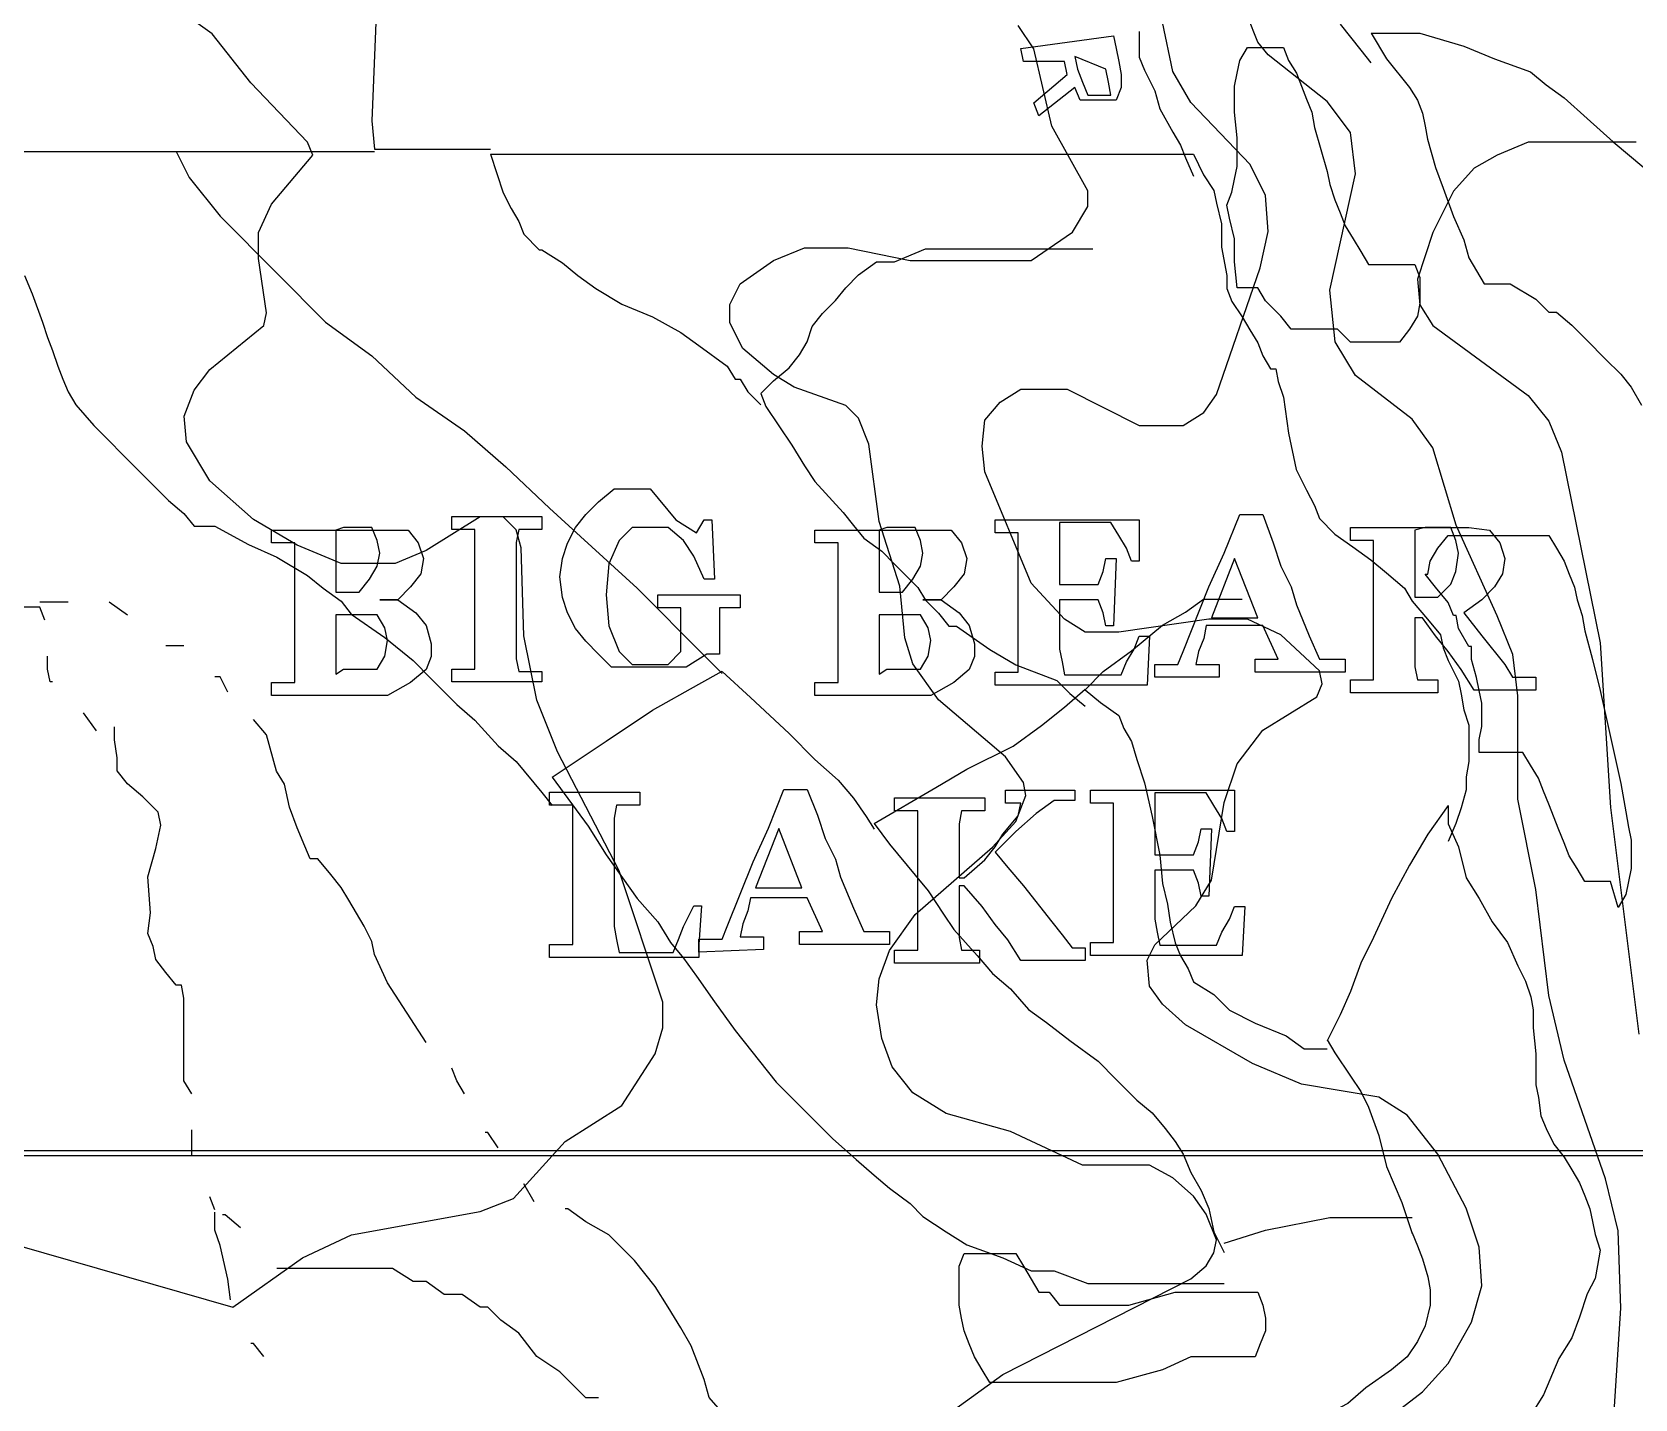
# Model space of a CAD drawing. Extents: x -0.82 to 6.83, y -0.63 to 7.9.
# Drawn here: x 0.4628 to 0.791, y 6.3638 to 6.6438 of the extents above; entities that cross this region are included whole.
import ezdxf

# ---------------------------------------------------------------- set-up
doc = ezdxf.new("R2010")
doc.units = 0
for name, color, linetype in [('Grid', 7, 'CONTINUOUS'), ('Labels', 7, 'CONTINUOUS'), ('roads', 7, 'CONTINUOUS'), ('topo', 7, 'CONTINUOUS'), ('water', 7, 'CONTINUOUS'), ('white', 7, 'CONTINUOUS')]:
    doc.layers.add(name, color=color, linetype=linetype)

msp = doc.modelspace()

# ---------------------------------------------------------------- linework, layer by layer
at = {"layer": 'Grid', "color": 1}
for points in [[(0.045704, 6.414713), (0.039377, 6.623496), (0.032523, 6.832834), (0.03674, 7.043204), (0.040958, 7.253045), (0.251861, 7.248283), (0.463291, 7.242991), (0.663648, 7.239816), (0.863478, 7.236112), (0.866642, 7.030504), (0.869277, 6.82487), (0.872441, 6.619236), (0.875077, 6.413602), (0.667866, 6.413602), (0.460654, 6.413602), (0.252915, 6.413602)], [(0.04834, 5.582731), (0.047285, 5.790984), (0.046758, 5.998709), (0.046231, 6.20646), (0.045704, 6.414713), (0.252915, 6.414713), (0.460654, 6.414713), (0.667866, 6.414713), (0.875078, 6.414713), (0.875604, 6.207518), (0.876131, 6.000825), (0.877187, 5.79363), (0.87824, 5.586938), (0.670501, 5.586938), (0.463289, 5.586938), (0.25555, 5.586938)]]:
    msp.add_lwpolyline(points, close=True, dxfattribs=at)
at = {"layer": 'Labels', "color": 6}
for points in [[(0.684739, 6.640376), (0.685266, 6.63773), (0.685792, 6.635085), (0.685792, 6.632439), (0.684739, 6.629793), (0.683683, 6.629793), (0.681575, 6.629793), (0.679466, 6.629793), (0.677357, 6.629793), (0.676304, 6.632439), (0.668922, 6.626618), (0.667869, 6.629264), (0.674723, 6.635085), (0.674196, 6.63773), (0.66576, 6.63773), (0.665234, 6.640376), (0.684215, 6.643022)], [(0.676303, 6.638789), (0.67683, 6.636143), (0.677883, 6.633497), (0.678938, 6.630851), (0.680521, 6.630851), (0.681574, 6.630851), (0.683156, 6.630851), (0.683682, 6.630851), (0.683682, 6.630851), (0.683156, 6.633497), (0.682629, 6.636143)], [(0.594579, 6.543883), (0.598796, 6.541237), (0.600378, 6.543883), (0.60196, 6.543883), (0.602487, 6.531712), (0.600378, 6.531712), (0.598269, 6.536474), (0.596161, 6.539649), (0.592998, 6.542295), (0.589834, 6.542295), (0.585616, 6.542295), (0.582981, 6.539649), (0.580872, 6.534887), (0.580345, 6.528537), (0.580872, 6.522187), (0.582981, 6.516895), (0.585616, 6.514249), (0.587198, 6.514249), (0.589307, 6.514249), (0.592998, 6.514249), (0.595633, 6.516895), (0.595633, 6.523245), (0.595633, 6.525891), (0.594051, 6.525891), (0.592469, 6.525891), (0.590887, 6.525891), (0.590887, 6.528537), (0.607758, 6.528537), (0.607758, 6.525891), (0.606705, 6.525891), (0.605122, 6.525891), (0.604069, 6.525891), (0.603543, 6.525891), (0.603543, 6.521658), (0.603543, 6.519012), (0.603543, 6.516366), (0.600905, 6.516366), (0.596687, 6.51372), (0.592469, 6.51372), (0.588252, 6.51372), (0.585088, 6.51372), (0.581397, 6.51372), (0.578762, 6.516366), (0.576127, 6.519012), (0.574018, 6.521658), (0.572436, 6.524833), (0.571383, 6.528008), (0.570856, 6.532241), (0.571383, 6.535945), (0.572436, 6.53912), (0.574018, 6.542295), (0.576127, 6.544941), (0.578762, 6.547587), (0.581926, 6.550233), (0.585616, 6.550233), (0.589307, 6.550233)], [(0.716904, 6.539147), (0.718486, 6.534384), (0.720597, 6.530151), (0.721651, 6.526447), (0.724286, 6.520097), (0.726394, 6.515334), (0.726921, 6.515334), (0.728503, 6.515334), (0.730085, 6.515334), (0.731668, 6.515334), (0.731668, 6.512688), (0.713213, 6.512688), (0.713213, 6.515334), (0.716376, 6.515334), (0.717432, 6.515334), (0.717958, 6.515334), (0.717958, 6.515334), (0.717958, 6.515334), (0.714794, 6.522213), (0.703195, 6.522213), (0.702669, 6.519568), (0.701615, 6.516922), (0.701089, 6.514276), (0.701089, 6.514276), (0.701615, 6.514276), (0.702142, 6.514276), (0.703724, 6.514276), (0.705833, 6.514276), (0.705833, 6.51163), (0.69265, 6.51163), (0.69265, 6.514276), (0.694232, 6.514276), (0.695814, 6.514276), (0.697397, 6.514276), (0.698452, 6.516922), (0.703724, 6.530151), (0.706888, 6.53703), (0.710051, 6.544968), (0.714796, 6.544968)], [(0.539745, 6.541793), (0.541854, 6.539147), (0.542909, 6.535972), (0.54238, 6.532797), (0.540271, 6.530151), (0.537636, 6.527505), (0.533945, 6.527505), (0.533945, 6.527505), (0.537636, 6.527505), (0.541327, 6.524859), (0.543436, 6.522213), (0.544489, 6.518509), (0.544489, 6.515863), (0.543436, 6.513218), (0.540272, 6.510572), (0.535527, 6.507926), (0.532364, 6.507926), (0.5292, 6.507926), (0.511801, 6.507926), (0.511801, 6.510572), (0.51391, 6.510572), (0.514965, 6.510572), (0.516548, 6.510572), (0.516548, 6.513218), (0.516548, 6.536501), (0.516548, 6.539147), (0.515495, 6.539147), (0.513386, 6.539147), (0.511804, 6.539147), (0.511804, 6.541793), (0.529731, 6.541793), (0.536057, 6.541793)], [(0.524982, 6.541793), (0.524982, 6.529093), (0.526038, 6.529093), (0.529728, 6.529093), (0.531837, 6.531738), (0.533419, 6.534384), (0.533945, 6.53703), (0.533419, 6.539676), (0.532366, 6.542322), (0.530257, 6.542322), (0.527619, 6.542322), (0.526566, 6.542322)], [(0.567162, 6.510678), (0.548708, 6.510678), (0.548708, 6.513323), (0.55029, 6.513323), (0.552399, 6.513323), (0.553452, 6.513323), (0.553452, 6.515969), (0.553452, 6.539253), (0.553452, 6.541898), (0.552399, 6.541898), (0.550817, 6.541898), (0.548708, 6.541898), (0.548708, 6.544544), (0.567162, 6.544544), (0.567162, 6.541898), (0.56558, 6.541898), (0.563471, 6.541898), (0.562418, 6.541898), (0.561889, 6.539253), (0.561889, 6.51544), (0.562418, 6.512794), (0.563471, 6.512794), (0.565053, 6.512794), (0.567162, 6.512794)], [(0.650994, 6.541793), (0.653103, 6.539147), (0.654156, 6.535972), (0.653629, 6.532797), (0.651521, 6.530151), (0.648885, 6.527505), (0.645194, 6.527505), (0.645194, 6.527505), (0.648885, 6.527505), (0.652576, 6.524859), (0.654685, 6.522213), (0.655738, 6.518509), (0.655738, 6.515863), (0.654685, 6.513218), (0.651521, 6.510572), (0.646776, 6.507926), (0.643613, 6.507926), (0.640449, 6.507926), (0.62305, 6.507926), (0.62305, 6.510572), (0.625159, 6.510572), (0.626215, 6.510572), (0.627797, 6.510572), (0.627797, 6.513218), (0.627797, 6.536501), (0.627797, 6.539147), (0.626744, 6.539147), (0.624635, 6.539147), (0.623053, 6.539147), (0.623053, 6.541793), (0.640979, 6.541793), (0.647306, 6.541793)], [(0.636231, 6.541793), (0.636231, 6.529093), (0.637284, 6.529093), (0.640975, 6.529093), (0.643084, 6.531738), (0.644666, 6.534384), (0.645193, 6.53703), (0.644666, 6.539676), (0.64361, 6.542322), (0.641502, 6.542322), (0.638866, 6.542322), (0.637813, 6.542322)], [(0.689487, 6.543883), (0.689487, 6.535416), (0.687905, 6.535416), (0.686846, 6.538062), (0.68527, 6.540708), (0.683685, 6.543354), (0.682102, 6.543354), (0.679994, 6.543354), (0.677883, 6.543354), (0.673138, 6.543354), (0.673138, 6.530654), (0.676829, 6.530654), (0.678938, 6.530654), (0.681046, 6.530654), (0.6821, 6.533299), (0.682626, 6.535945), (0.684735, 6.535945), (0.684208, 6.522187), (0.682626, 6.522187), (0.6821, 6.524833), (0.681046, 6.527479), (0.678938, 6.527479), (0.676829, 6.527479), (0.673138, 6.527479), (0.673138, 6.517424), (0.673665, 6.514779), (0.674191, 6.512133), (0.675773, 6.512133), (0.678409, 6.512133), (0.680517, 6.512133), (0.682626, 6.512133), (0.684208, 6.512133), (0.68579, 6.512133), (0.686844, 6.514779), (0.688428, 6.517424), (0.689484, 6.52007), (0.690011, 6.52007), (0.691593, 6.52007), (0.691066, 6.510016), (0.659957, 6.510016), (0.659957, 6.512662), (0.661539, 6.512662), (0.663119, 6.512662), (0.664701, 6.512662), (0.664701, 6.515308), (0.664701, 6.538591), (0.664701, 6.541237), (0.663645, 6.541237), (0.661537, 6.541237), (0.659954, 6.541237), (0.659954, 6.543883)], [(0.761192, 6.541793), (0.763301, 6.539147), (0.764356, 6.535972), (0.76383, 6.532797), (0.762248, 6.530151), (0.759612, 6.527505), (0.755921, 6.524859), (0.759612, 6.520097), (0.764357, 6.514276), (0.76594, 6.51163), (0.767522, 6.51163), (0.768575, 6.51163), (0.769631, 6.51163), (0.770684, 6.51163), (0.770684, 6.508984), (0.758029, 6.508984), (0.755394, 6.513218), (0.752758, 6.516922), (0.750123, 6.520097), (0.747485, 6.523801), (0.745903, 6.523801), (0.745903, 6.513747), (0.74643, 6.511101), (0.747483, 6.511101), (0.749065, 6.511101), (0.750647, 6.511101), (0.750647, 6.508455), (0.732721, 6.508455), (0.732721, 6.511101), (0.734303, 6.511101), (0.735885, 6.511101), (0.737468, 6.511101), (0.737468, 6.513747), (0.737468, 6.53703), (0.737468, 6.539676), (0.736412, 6.539676), (0.734303, 6.539676), (0.732721, 6.539676), (0.732721, 6.542322), (0.751702, 6.542322), (0.756975, 6.542322)], [(0.745902, 6.541793), (0.745902, 6.528034), (0.748011, 6.528034), (0.750649, 6.528034), (0.753284, 6.53068), (0.754337, 6.533326), (0.754863, 6.53703), (0.754337, 6.539676), (0.753284, 6.542322), (0.751175, 6.542322), (0.748011, 6.542322)], [(0.708995, 6.535998), (0.70425, 6.523827), (0.71374, 6.523827)], [(0.526564, 6.513323), (0.529199, 6.513323), (0.531308, 6.513323), (0.533417, 6.513323), (0.534999, 6.515969), (0.535525, 6.519144), (0.534999, 6.52179), (0.533417, 6.524436), (0.530781, 6.524436), (0.52709, 6.524436), (0.526037, 6.524436), (0.524982, 6.524436), (0.524982, 6.512265)], [(0.637813, 6.513323), (0.640448, 6.513323), (0.642557, 6.513323), (0.644666, 6.513323), (0.646248, 6.515969), (0.646774, 6.519144), (0.646248, 6.52179), (0.644666, 6.524436), (0.642031, 6.524436), (0.63834, 6.524436), (0.637284, 6.524436), (0.636231, 6.524436), (0.636231, 6.512265)], [(0.599324, 6.456888), (0.599324, 6.454242), (0.568744, 6.454242), (0.568744, 6.456888), (0.570853, 6.456888), (0.571909, 6.456888), (0.573491, 6.456888), (0.573491, 6.459534), (0.573491, 6.482817), (0.573491, 6.485463), (0.572435, 6.485463), (0.570326, 6.485463), (0.568747, 6.485463), (0.568747, 6.488109), (0.5872, 6.488109), (0.5872, 6.485463), (0.585091, 6.485463), (0.583509, 6.485463), (0.582456, 6.485463), (0.581929, 6.482817), (0.581929, 6.460592), (0.582456, 6.457946), (0.582982, 6.4553), (0.584564, 6.4553), (0.587727, 6.4553), (0.591418, 6.4553), (0.593001, 6.4553), (0.594054, 6.4553), (0.595109, 6.457946), (0.596162, 6.460592), (0.598271, 6.464825), (0.599853, 6.464825)], [(0.599324, 6.455327), (0.599324, 6.457973), (0.600904, 6.457973), (0.602486, 6.457973), (0.604068, 6.457973), (0.605121, 6.460618), (0.610394, 6.473848), (0.613557, 6.480727), (0.616721, 6.488664), (0.621466, 6.488664), (0.623575, 6.483373), (0.625157, 6.47861), (0.627266, 6.474377), (0.628319, 6.470673), (0.630954, 6.464323), (0.633063, 6.45956), (0.633592, 6.45956), (0.635171, 6.45956), (0.636754, 6.45956), (0.638336, 6.45956), (0.638336, 6.456914), (0.619886, 6.456914), (0.619886, 6.45956), (0.62305, 6.45956), (0.624103, 6.45956), (0.62463, 6.45956), (0.62463, 6.45956), (0.62463, 6.45956), (0.621467, 6.466439), (0.609868, 6.466439), (0.609342, 6.463793), (0.608288, 6.461148), (0.607762, 6.458502), (0.607762, 6.458502), (0.608288, 6.458502), (0.608815, 6.458502), (0.610397, 6.458502), (0.612506, 6.458502), (0.612506, 6.455856)], [(0.676302, 6.486415), (0.672084, 6.486415), (0.668393, 6.483769), (0.664175, 6.480065), (0.659957, 6.475832), (0.662592, 6.472657), (0.665756, 6.468953), (0.671555, 6.461544), (0.673664, 6.458899), (0.675773, 6.456253), (0.677355, 6.456253), (0.678408, 6.456253), (0.678408, 6.453607), (0.665229, 6.453607), (0.662594, 6.45784), (0.659958, 6.461015), (0.657323, 6.464719), (0.653632, 6.468953), (0.652577, 6.468953), (0.652577, 6.458369), (0.653106, 6.455724), (0.654159, 6.455724), (0.655214, 6.455724), (0.656794, 6.455724), (0.656794, 6.453078), (0.639395, 6.453078), (0.639395, 6.455724), (0.640977, 6.455724), (0.642559, 6.455724), (0.644139, 6.455724), (0.644139, 6.458369), (0.644139, 6.481653), (0.644139, 6.484299), (0.643086, 6.484299), (0.640977, 6.484299), (0.639395, 6.484299), (0.639395, 6.486944), (0.657849, 6.486944), (0.657849, 6.484299), (0.65574, 6.484299), (0.654158, 6.484299), (0.653105, 6.484299), (0.652579, 6.481653), (0.652579, 6.47054), (0.653632, 6.47054), (0.65785, 6.474244), (0.659958, 6.47689), (0.661541, 6.479536), (0.664704, 6.48324), (0.66523, 6.485886), (0.664704, 6.485886), (0.662068, 6.485886), (0.662068, 6.488532), (0.676304, 6.488532)], [(0.708995, 6.488532), (0.708995, 6.480065), (0.707413, 6.480065), (0.70636, 6.482711), (0.704778, 6.485357), (0.703195, 6.488003), (0.701613, 6.488003), (0.699504, 6.488003), (0.697396, 6.488003), (0.692651, 6.488003), (0.692651, 6.475303), (0.696341, 6.475303), (0.69845, 6.475303), (0.700558, 6.475303), (0.701614, 6.477949), (0.702141, 6.480594), (0.704249, 6.480594), (0.703723, 6.466836), (0.702141, 6.466836), (0.701614, 6.469482), (0.700558, 6.472128), (0.69845, 6.472128), (0.696341, 6.472128), (0.692651, 6.472128), (0.692651, 6.462074), (0.693178, 6.459428), (0.693704, 6.456782), (0.695286, 6.456782), (0.697924, 6.456782), (0.700033, 6.456782), (0.702142, 6.456782), (0.703724, 6.456782), (0.705306, 6.456782), (0.706362, 6.459428), (0.707944, 6.462074), (0.709, 6.464719), (0.709526, 6.464719), (0.711108, 6.464719), (0.710582, 6.454665), (0.679464, 6.454665), (0.679464, 6.457311), (0.681046, 6.457311), (0.682628, 6.457311), (0.684211, 6.457311), (0.684211, 6.459957), (0.684211, 6.48324), (0.684211, 6.485886), (0.683155, 6.485886), (0.681046, 6.485886), (0.679464, 6.485886), (0.679464, 6.488532)], [(0.620414, 6.468503), (0.615668, 6.480674), (0.610923, 6.468503)]]:
    msp.add_lwpolyline(points, close=True, dxfattribs=at)
at = {"layer": 'roads', "color": 7}
for points in [[(0.533417, 6.652521), (0.532361, 6.625613), (0.532888, 6.619792)], [(0.689485, 6.643922), (0.689485, 6.641276), (0.689485, 6.63863), (0.690538, 6.635984), (0.692646, 6.631751), (0.693702, 6.628047), (0.696337, 6.623284), (0.69792, 6.620638), (0.698973, 6.617993), (0.700555, 6.614288)], [(0.730605, 6.645377), (0.732713, 6.642731), (0.734822, 6.640085), (0.736931, 6.637439)], [(0.736938, 6.643551), (0.742211, 6.643551), (0.746956, 6.643551), (0.755919, 6.640905), (0.762246, 6.63826), (0.769627, 6.635614), (0.772791, 6.632968), (0.776482, 6.630322), (0.781227, 6.626089), (0.786499, 6.621326), (0.792826, 6.616035)], [(0.736938, 6.643551), (0.740102, 6.63826), (0.744847, 6.632439), (0.746429, 6.629793), (0.747482, 6.627147), (0.748009, 6.624501), (0.748535, 6.621855), (0.750118, 6.616035), (0.7517, 6.611801), (0.753808, 6.60598), (0.755917, 6.601218), (0.75697, 6.597514), (0.758552, 6.594868), (0.760135, 6.592222), (0.761188, 6.592222), (0.76277, 6.592222), (0.765405, 6.592222), (0.770678, 6.589047), (0.773314, 6.586401), (0.774896, 6.586401), (0.778059, 6.583755), (0.781223, 6.58058), (0.784913, 6.576876), (0.788077, 6.573701), (0.790186, 6.571055), (0.792294, 6.567351)], [(0.441147, 6.619289), (0.492289, 6.619289), (0.494927, 6.613997), (0.501254, 6.60606), (0.512853, 6.594418), (0.522871, 6.584364), (0.532361, 6.577485), (0.541329, 6.569018), (0.551346, 6.562139), (0.559782, 6.554731), (0.568745, 6.546264), (0.575072, 6.540443), (0.586672, 6.52986), (0.60038, 6.516101), (0.604071, 6.512397)], [(0.492291, 6.619289), (0.532889, 6.619289)], [(0.53289, 6.619818), (0.556616, 6.619818)], [(0.556616, 6.61876), (0.559251, 6.610822), (0.560834, 6.607647), (0.562416, 6.605001), (0.563469, 6.602356), (0.566633, 6.599181), (0.56716, 6.599181), (0.571377, 6.596535), (0.57454, 6.593889), (0.578232, 6.591243), (0.583503, 6.588068), (0.58983, 6.585422), (0.595631, 6.582247), (0.599321, 6.579601), (0.60512, 6.575368), (0.606703, 6.572722), (0.607758, 6.572722), (0.60934, 6.570076), (0.611978, 6.567431)], [(0.556616, 6.61876), (0.700558, 6.61876)], [(0.700557, 6.61876), (0.702666, 6.614526), (0.704774, 6.611351), (0.705301, 6.608706), (0.706354, 6.604472), (0.706354, 6.59971), (0.70741, 6.593889), (0.70741, 6.591243), (0.708463, 6.588597), (0.710571, 6.585422), (0.712154, 6.582776), (0.713736, 6.580131), (0.714791, 6.577485), (0.716374, 6.574839), (0.717427, 6.574839), (0.717953, 6.572193), (0.719009, 6.569018), (0.720062, 6.56161), (0.721644, 6.554201), (0.723753, 6.549968), (0.725335, 6.546793), (0.726388, 6.544147), (0.729551, 6.540972), (0.733242, 6.538326), (0.736933, 6.535681), (0.740096, 6.533035), (0.743787, 6.52986), (0.745369, 6.527214), (0.748532, 6.52351), (0.75117, 6.520335), (0.751697, 6.517689), (0.75275, 6.515043), (0.754858, 6.51081), (0.755385, 6.508164), (0.755911, 6.504989), (0.756967, 6.501814), (0.756967, 6.499168), (0.756967, 6.494406), (0.756441, 6.491231), (0.756441, 6.491231), (0.756441, 6.488585), (0.756441, 6.488585), (0.755385, 6.484881), (0.754332, 6.481706), (0.75275, 6.478001)], [(0.611978, 6.569733), (0.614613, 6.572378), (0.617777, 6.575024), (0.619886, 6.57767), (0.621466, 6.580316), (0.622521, 6.583491), (0.62463, 6.586137), (0.627265, 6.588783), (0.629374, 6.591428), (0.632009, 6.594074), (0.6357, 6.59672), (0.639391, 6.59672), (0.645718, 6.599366), (0.652045, 6.599366), (0.656263, 6.599366), (0.66259, 6.599366), (0.668917, 6.599366), (0.673662, 6.599366), (0.679989, 6.599366)], [(0.461182, 6.593889), (0.462764, 6.590185), (0.464873, 6.584364), (0.465926, 6.581189), (0.466982, 6.578543), (0.468035, 6.575368), (0.46909, 6.572722), (0.470143, 6.570076), (0.471726, 6.567431), (0.475417, 6.563197), (0.48438, 6.554201), (0.487015, 6.551556), (0.490706, 6.547851), (0.493869, 6.545206), (0.495978, 6.54256), (0.500196, 6.54256), (0.50705, 6.538856), (0.51285, 6.53621), (0.519177, 6.532506), (0.52234, 6.52986), (0.526031, 6.527214), (0.528139, 6.524568), (0.534998, 6.519806), (0.540797, 6.515043), (0.544488, 6.511339), (0.549761, 6.506047), (0.553451, 6.502872), (0.558197, 6.497581), (0.561887, 6.494406), (0.56716, 6.488056), (0.569269, 6.48541)], [(0.611978, 6.569733), (0.613034, 6.567087), (0.618306, 6.559149), (0.620941, 6.554916), (0.62305, 6.551741), (0.62885, 6.545391), (0.630958, 6.542745), (0.633067, 6.540099), (0.636758, 6.537453), (0.639393, 6.534808), (0.644138, 6.530045), (0.645721, 6.527399), (0.648356, 6.524753), (0.650465, 6.522108), (0.652047, 6.522108), (0.658901, 6.517345), (0.664173, 6.51417), (0.672609, 6.510995), (0.675247, 6.508349), (0.67841, 6.505703)], [(0.678412, 6.50909), (0.682103, 6.512794), (0.687903, 6.517028), (0.69423, 6.522319), (0.698975, 6.524965), (0.702665, 6.527611), (0.706884, 6.527611), (0.710574, 6.527611)], [(0.56927, 6.491178), (0.580342, 6.498586), (0.589833, 6.504936), (0.599323, 6.510228), (0.604069, 6.512874)], [(0.604069, 6.512794), (0.609869, 6.507503), (0.617778, 6.500094), (0.62305, 6.494803), (0.627795, 6.490569), (0.630959, 6.486865), (0.633594, 6.483161), (0.635176, 6.480515)], [(0.635177, 6.481679), (0.647831, 6.489088), (0.654158, 6.492792), (0.663649, 6.497554), (0.669448, 6.501788), (0.674194, 6.505492), (0.678411, 6.509196)], [(0.678412, 6.50909), (0.681576, 6.506444), (0.685266, 6.503798), (0.686322, 6.501153), (0.687904, 6.498507), (0.688957, 6.494803), (0.690539, 6.49004), (0.692121, 6.483161), (0.693704, 6.475223), (0.69423, 6.469403), (0.695286, 6.465169), (0.695812, 6.461465), (0.696865, 6.457232), (0.697921, 6.454586), (0.699503, 6.45194), (0.700556, 6.449294), (0.704774, 6.446648), (0.707938, 6.443473), (0.71321, 6.440828), (0.719537, 6.438182), (0.723228, 6.435536), (0.72481, 6.435536), (0.727974, 6.435536)], [(0.56927, 6.491178), (0.576652, 6.481124), (0.580342, 6.475303), (0.586669, 6.466307), (0.590887, 6.461544), (0.593525, 6.457311), (0.59616, 6.454136), (0.598795, 6.450432), (0.602486, 6.44514), (0.606704, 6.439319), (0.61514, 6.428736), (0.620412, 6.423444), (0.626739, 6.417094), (0.631484, 6.412861), (0.635175, 6.409686), (0.63834, 6.40704), (0.642556, 6.403865), (0.645194, 6.401219), (0.649939, 6.398044), (0.654157, 6.395399), (0.661538, 6.392753), (0.667342, 6.390107), (0.672087, 6.390107), (0.678942, 6.387461), (0.68316, 6.387461), (0.688959, 6.387461), (0.694232, 6.387461), (0.700559, 6.387461), (0.704777, 6.387461), (0.706886, 6.387461)], [(0.752756, 6.485357), (0.748538, 6.479536), (0.744847, 6.473186), (0.741157, 6.466307), (0.737466, 6.458369), (0.734831, 6.453078), (0.732722, 6.447257), (0.730613, 6.442494), (0.727978, 6.437203)], [(0.752756, 6.485357), (0.752756, 6.481653), (0.754865, 6.47689), (0.756447, 6.47054), (0.759082, 6.466307), (0.761717, 6.461544), (0.764881, 6.457311), (0.76699, 6.452549), (0.768572, 6.449374), (0.769628, 6.446199), (0.770154, 6.443553), (0.770154, 6.439849), (0.770681, 6.434557), (0.770681, 6.431382), (0.770681, 6.428207), (0.771208, 6.425561), (0.771734, 6.421857), (0.77279, 6.419211), (0.774369, 6.416036), (0.776478, 6.41339), (0.77806, 6.410744), (0.779642, 6.408099), (0.780695, 6.405453), (0.781751, 6.402807), (0.782278, 6.400161), (0.782804, 6.397515), (0.783857, 6.39434), (0.783331, 6.391165), (0.782804, 6.388519), (0.781225, 6.385344), (0.779642, 6.380582), (0.77806, 6.376349), (0.775425, 6.372115), (0.772261, 6.364707), (0.769626, 6.360474)], [(0.635177, 6.481679), (0.638341, 6.477446), (0.643613, 6.471096), (0.646251, 6.467921), (0.649414, 6.463158), (0.651522, 6.459983), (0.656267, 6.454692), (0.659431, 6.450988), (0.663122, 6.447813), (0.666812, 6.443579), (0.670504, 6.440933), (0.675248, 6.437229), (0.681049, 6.432996), (0.684738, 6.429292), (0.688956, 6.425058), (0.692121, 6.422413), (0.694756, 6.419238), (0.696865, 6.416592), (0.698447, 6.413946), (0.700029, 6.410242), (0.702138, 6.406538), (0.70372, 6.402833), (0.704776, 6.398071), (0.706884, 6.393838)], [(0.727975, 6.437388), (0.729555, 6.434742), (0.732719, 6.42998), (0.734827, 6.426805), (0.73641, 6.42363), (0.738518, 6.417809), (0.7401, 6.411459), (0.743265, 6.40405), (0.745373, 6.3977)], [(0.706884, 6.395743), (0.71532, 6.398388), (0.728501, 6.401034), (0.735883, 6.401034), (0.740101, 6.401034), (0.741683, 6.401034), (0.743792, 6.401034), (0.745374, 6.401034)], [(0.745374, 6.397859), (0.74643, 6.395213), (0.747483, 6.392568), (0.748539, 6.388863), (0.749065, 6.386218), (0.749065, 6.383043), (0.748009, 6.378809), (0.746427, 6.375634), (0.744318, 6.372459), (0.741156, 6.369813), (0.735884, 6.366109), (0.732193, 6.362934), (0.722174, 6.357643), (0.71532, 6.354468), (0.710576, 6.351822), (0.707411, 6.349176), (0.706358, 6.34653), (0.705303, 6.343884)]]:
    msp.add_lwpolyline(points, dxfattribs=at)
at = {"layer": 'topo', "color": 2}
for points in [[(0.426382, 6.404897), (0.503891, 6.382672), (0.518127, 6.392726), (0.528144, 6.397489), (0.554507, 6.402251), (0.561361, 6.404897), (0.571906, 6.416539), (0.583505, 6.423947), (0.590359, 6.43453), (0.591941, 6.439822), (0.591941, 6.445114), (0.582978, 6.471995), (0.570324, 6.496337), (0.566106, 6.50692), (0.563471, 6.52015), (0.562944, 6.538141), (0.561889, 6.541845), (0.559253, 6.544491), (0.554508, 6.544491), (0.543437, 6.537612), (0.537109, 6.534966), (0.526037, 6.534966), (0.517074, 6.53867), (0.508111, 6.543962), (0.499148, 6.5519), (0.494403, 6.559837), (0.493876, 6.565129), (0.495985, 6.57042), (0.499148, 6.574654), (0.51022, 6.58365), (0.510746, 6.586295), (0.509164, 6.597408), (0.509164, 6.6027), (0.511799, 6.60852), (0.520235, 6.618575), (0.51918, 6.62122), (0.507581, 6.633391), (0.499672, 6.643445), (0.4944, 6.64715)], [(0.786505, 6.358092), (0.788087, 6.382434), (0.787561, 6.398309), (0.784925, 6.408892), (0.776489, 6.433234), (0.773325, 6.446463), (0.77069, 6.468159), (0.766999, 6.48668), (0.766999, 6.507846), (0.765946, 6.516313), (0.762782, 6.524251), (0.754346, 6.542771), (0.749601, 6.558646), (0.745383, 6.564467), (0.733784, 6.573463), (0.729566, 6.580342), (0.72851, 6.590926), (0.733783, 6.614738), (0.732727, 6.623205), (0.727982, 6.629555), (0.715855, 6.63908), (0.713747, 6.641726), (0.711638, 6.647017)], [(0.646247, 6.357775), (0.661537, 6.368887), (0.700031, 6.388466), (0.703194, 6.391112), (0.704776, 6.393758), (0.705303, 6.396404), (0.703194, 6.401696), (0.700559, 6.4054), (0.696341, 6.409104), (0.691595, 6.41175), (0.677887, 6.41175), (0.66312, 6.418629), (0.649939, 6.422333), (0.643084, 6.426566), (0.638867, 6.431858), (0.636758, 6.437679), (0.635705, 6.444558), (0.636232, 6.44985), (0.63834, 6.455671), (0.643613, 6.463079), (0.65943, 6.476837), (0.664175, 6.482129), (0.666284, 6.487421), (0.665758, 6.490066), (0.662067, 6.495358), (0.648359, 6.507), (0.643086, 6.514408), (0.641504, 6.5197), (0.640449, 6.530283), (0.636231, 6.543512), (0.634122, 6.559387), (0.632013, 6.564679), (0.629375, 6.567325), (0.61883, 6.571029), (0.614612, 6.573675), (0.608285, 6.578966), (0.60565, 6.584258), (0.60565, 6.587962), (0.607759, 6.592196), (0.614613, 6.596958), (0.62094, 6.599604), (0.629904, 6.599604), (0.642557, 6.596958), (0.654157, 6.596958), (0.667342, 6.596958), (0.675778, 6.602779), (0.678942, 6.608071), (0.678942, 6.611246), (0.67156, 6.624475), (0.667865, 6.64035), (0.664702, 6.645112)], [(0.740627, 6.360024), (0.747482, 6.365315), (0.752753, 6.371136), (0.757498, 6.379603), (0.759607, 6.387011), (0.759081, 6.394949), (0.756445, 6.402886), (0.750645, 6.413999), (0.744318, 6.421936), (0.738519, 6.42564), (0.722701, 6.428286), (0.712684, 6.43252), (0.698975, 6.440457), (0.69423, 6.44469), (0.691595, 6.448395), (0.691068, 6.453686), (0.692651, 6.456861), (0.701087, 6.464799), (0.70425, 6.47009), (0.706885, 6.485965), (0.70952, 6.493903), (0.714793, 6.500782), (0.725865, 6.507661), (0.726921, 6.510307), (0.726394, 6.512953), (0.718486, 6.520361), (0.711632, 6.523536), (0.703723, 6.523536), (0.68527, 6.52089), (0.678414, 6.52089), (0.674196, 6.523536), (0.667342, 6.530945), (0.657853, 6.553699), (0.657326, 6.55899), (0.657853, 6.564282), (0.661015, 6.567986), (0.665233, 6.570632), (0.674725, 6.570632), (0.689486, 6.563224), (0.694233, 6.563224), (0.698449, 6.563224), (0.702669, 6.56587), (0.705304, 6.569574), (0.714267, 6.595503), (0.715849, 6.602911), (0.715322, 6.61032), (0.712159, 6.61667), (0.700032, 6.62937), (0.696342, 6.63572), (0.694233, 6.645774)], [(0.791248, 6.62122), (0.769102, 6.62122), (0.762777, 6.618575), (0.75803, 6.615929), (0.753812, 6.611166), (0.749594, 6.6027), (0.746432, 6.593175), (0.746958, 6.587883), (0.749593, 6.58365), (0.769101, 6.569362), (0.773319, 6.56407), (0.775955, 6.55772), (0.783864, 6.518721), (0.785972, 6.48496), (0.791773, 6.438579)]]:
    msp.add_lwpolyline(points, dxfattribs=at)
at = {"layer": 'water', "color": 4}
for points in [[(0.464346, 6.52597), (0.460128, 6.52597), (0.458019, 6.528616), (0.454855, 6.531262), (0.453276, 6.533908)], [(0.470146, 6.527029), (0.467511, 6.527029), (0.464347, 6.527029)], [(0.4654, 6.523325), (0.464347, 6.52597)], [(0.482273, 6.524383), (0.478582, 6.527029)], [(0.466982, 6.510678), (0.466455, 6.510678), (0.465929, 6.513323), (0.465929, 6.515969)], [(0.493872, 6.518059), (0.492819, 6.518059), (0.490184, 6.518059)], [(0.502836, 6.508561), (0.501254, 6.511736), (0.500198, 6.511736)], [(0.475946, 6.50065), (0.473311, 6.504354), (0.473311, 6.504354)], [(0.543434, 6.436859), (0.535526, 6.44903), (0.532891, 6.45485), (0.532364, 6.457496), (0.530782, 6.460671), (0.5292, 6.463317), (0.527618, 6.465963), (0.526035, 6.468609), (0.523927, 6.471255), (0.521289, 6.47443), (0.519706, 6.47443), (0.518651, 6.477075), (0.517069, 6.48078), (0.515486, 6.485013), (0.514431, 6.489775), (0.512848, 6.492421), (0.51074, 6.49983), (0.508105, 6.503005)], [(0.495454, 6.426328), (0.493872, 6.428974), (0.493872, 6.43162), (0.493872, 6.434795), (0.493872, 6.437441), (0.493872, 6.440087), (0.493872, 6.443262), (0.493872, 6.445908), (0.493345, 6.448553), (0.492292, 6.448553), (0.490183, 6.451199), (0.488075, 6.453845), (0.487548, 6.456491), (0.486493, 6.459137), (0.487019, 6.46337), (0.486493, 6.470778), (0.488075, 6.476599), (0.489128, 6.481362), (0.488601, 6.484008), (0.485438, 6.487183), (0.482274, 6.489828), (0.480166, 6.492474), (0.480166, 6.49512), (0.479639, 6.498824), (0.479639, 6.50147)], [(0.551343, 6.426328), (0.549761, 6.428974), (0.548705, 6.43162)], [(0.495454, 6.413655), (0.495454, 6.416301), (0.495454, 6.418946), (0.495454, 6.418946)], [(0.558198, 6.415242), (0.556089, 6.418417), (0.555563, 6.418417)], [(0.56558, 6.404183), (0.563471, 6.407887), (0.563471, 6.407887)], [(0.500199, 6.402595), (0.499146, 6.405241), (0.499146, 6.405241)], [(0.503363, 6.384127), (0.503363, 6.384127), (0.502836, 6.388361), (0.501254, 6.39524), (0.500201, 6.398415), (0.500201, 6.402119)], [(0.505472, 6.398891), (0.502308, 6.401537), (0.501781, 6.401537)], [(0.606178, 6.357246), (0.605125, 6.359891), (0.601434, 6.364125), (0.600381, 6.367829), (0.597743, 6.374708), (0.595634, 6.378412), (0.592999, 6.382646), (0.590364, 6.386879), (0.588255, 6.389525), (0.586146, 6.392171), (0.583511, 6.394816), (0.580876, 6.397462), (0.57613, 6.400108), (0.57244, 6.402754), (0.571913, 6.402754)], [(0.578761, 6.364098), (0.576126, 6.364098), (0.573488, 6.366744), (0.570853, 6.36939), (0.566108, 6.372565), (0.562417, 6.377328), (0.558726, 6.379973), (0.55609, 6.382619), (0.554508, 6.382619), (0.550818, 6.385265), (0.54871, 6.385265), (0.547127, 6.385265), (0.543436, 6.387911), (0.540801, 6.387911), (0.536583, 6.390557), (0.532365, 6.390557), (0.526038, 6.390557), (0.520766, 6.390557), (0.515493, 6.390557), (0.512858, 6.390557)], [(0.510218, 6.372539), (0.508107, 6.375184), (0.50758, 6.375184)]]:
    msp.add_lwpolyline(points, dxfattribs=at)
at = {"layer": 'white', "color": 7}
for points in [[(0.730084, 6.582935), (0.727446, 6.582935), (0.724811, 6.582935), (0.722702, 6.582935), (0.720594, 6.582935), (0.718485, 6.585581), (0.715322, 6.588756), (0.713739, 6.591402), (0.711631, 6.591402), (0.709522, 6.591402), (0.709522, 6.591402), (0.709522, 6.591402), (0.708995, 6.596694), (0.708995, 6.601456), (0.708995, 6.601456), (0.708995, 6.601456), (0.70794, 6.605689), (0.707413, 6.608335), (0.708469, 6.610981), (0.708995, 6.613627), (0.709522, 6.616273), (0.709522, 6.618919), (0.709522, 6.622094), (0.708995, 6.627385), (0.708995, 6.630031), (0.708995, 6.632677), (0.709522, 6.635323), (0.710049, 6.637969), (0.711631, 6.640614), (0.713213, 6.640614), (0.715322, 6.640614), (0.716904, 6.640614), (0.719013, 6.640614), (0.720068, 6.637969), (0.721651, 6.635323), (0.722706, 6.632677), (0.723759, 6.630031), (0.724815, 6.627385), (0.725341, 6.62421), (0.727977, 6.615214), (0.728503, 6.612569), (0.729559, 6.609394), (0.730612, 6.606748), (0.731668, 6.604102), (0.73325, 6.601456), (0.734832, 6.59881), (0.736414, 6.596164), (0.738523, 6.596164), (0.740632, 6.596164), (0.74274, 6.596164), (0.744849, 6.596164), (0.745902, 6.596164), (0.746958, 6.593519), (0.746958, 6.590873), (0.746958, 6.588227), (0.746431, 6.585581), (0.744849, 6.582935), (0.74274, 6.580289), (0.740632, 6.580289), (0.737996, 6.580289), (0.735361, 6.580289), (0.732726, 6.580289), (0.730085, 6.582935)], [(0.785972, 6.469799), (0.78439, 6.469799), (0.782281, 6.469799), (0.780699, 6.469799), (0.779117, 6.472445), (0.777534, 6.475091), (0.776481, 6.477737), (0.775426, 6.480383), (0.773317, 6.485674), (0.772264, 6.48832), (0.771208, 6.490966), (0.769626, 6.493612), (0.768047, 6.496258), (0.765938, 6.496258), (0.763829, 6.496258), (0.76172, 6.496258), (0.759612, 6.496258), (0.759085, 6.496258), (0.759085, 6.498904), (0.759085, 6.498904), (0.759085, 6.498904), (0.759612, 6.501549), (0.759612, 6.501549), (0.759612, 6.506312), (0.759612, 6.506312), (0.759085, 6.508958), (0.759085, 6.508958), (0.758559, 6.511604), (0.757503, 6.515308), (0.757503, 6.517954), (0.756976, 6.517954), (0.756976, 6.517954), (0.754868, 6.521658), (0.754868, 6.521658), (0.754341, 6.524304), (0.753815, 6.524304), (0.752759, 6.526949), (0.750124, 6.530124), (0.748015, 6.53277), (0.748541, 6.53277), (0.749068, 6.535416), (0.75065, 6.538062), (0.752759, 6.540708), (0.755394, 6.540708), (0.757503, 6.540708), (0.760667, 6.540708), (0.763302, 6.540708), (0.765937, 6.540708), (0.768573, 6.540708), (0.771208, 6.540708), (0.773316, 6.540708), (0.774899, 6.538062), (0.776481, 6.535416), (0.777534, 6.53277), (0.77859, 6.530124), (0.779116, 6.527479), (0.780169, 6.524304), (0.780696, 6.521129), (0.782278, 6.515308), (0.78386, 6.508958), (0.788078, 6.489908), (0.789131, 6.484087), (0.78966, 6.480912), (0.790187, 6.478266), (0.790187, 6.475091), (0.790187, 6.472445), (0.78966, 6.469799), (0.789131, 6.467154), (0.787552, 6.464508), (0.785972, 6.469799)], [(0.67314, 6.383069), (0.675775, 6.383069), (0.67841, 6.383069), (0.681574, 6.383069), (0.684739, 6.383069), (0.687377, 6.383069), (0.696867, 6.385715), (0.70003, 6.385715), (0.702665, 6.385715), (0.705829, 6.385715), (0.708464, 6.385715), (0.710573, 6.385715), (0.712682, 6.385715), (0.713737, 6.385715), (0.71479, 6.383069), (0.715317, 6.380423), (0.715317, 6.377777), (0.714264, 6.375131), (0.713208, 6.372486), (0.711099, 6.372486), (0.708991, 6.372486), (0.706355, 6.372486), (0.703192, 6.372486), (0.700028, 6.372486), (0.694229, 6.36984), (0.684738, 6.367194), (0.678412, 6.367194), (0.675248, 6.367194), (0.672085, 6.367194), (0.668921, 6.367194), (0.666285, 6.367194), (0.663649, 6.367194), (0.661014, 6.367194), (0.658905, 6.367194), (0.657323, 6.36984), (0.655741, 6.372486), (0.654685, 6.375131), (0.653632, 6.377777), (0.653105, 6.380423), (0.652579, 6.383069), (0.652579, 6.385715), (0.652579, 6.388361), (0.652579, 6.391006), (0.653635, 6.393652), (0.654688, 6.393652), (0.65627, 6.393652), (0.658379, 6.393652), (0.660487, 6.393652), (0.662596, 6.393652), (0.664178, 6.393652), (0.66576, 6.391006), (0.667343, 6.388361), (0.668925, 6.385715), (0.671034, 6.385715), (0.67314, 6.383069)]]:
    msp.add_lwpolyline(points, close=True, dxfattribs=at)

doc.saveas('drawing.dxf')
